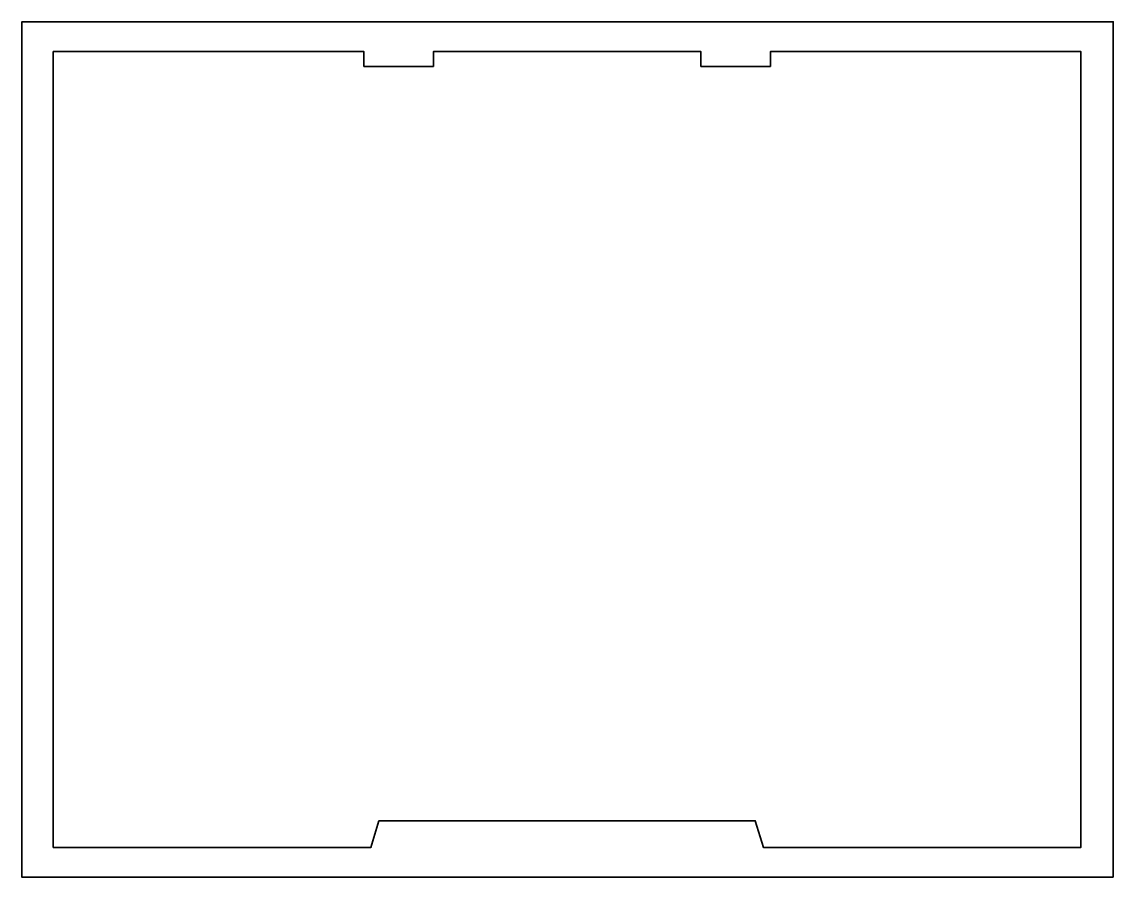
# Model space of a CAD drawing. Header units: millimetres. Extents: x -79 to 289, y 5 to 293.
import ezdxf

# ---------------------------------------------------------------- set-up
doc = ezdxf.new("R2010")
doc.units = ezdxf.units.MM
doc.header["$MEASUREMENT"] = 0
doc.layers.get('0').update_dxf_attribs({"lineweight": 0})
doc.layers.add('Safety', color=7, linetype='Continuous', lineweight=0)

msp = doc.modelspace()

# ---------------------------------------------------------------- linework, layer by layer
at = {"color": 250, "lineweight": 35, "true_color": 0x333333}
msp.add_lwpolyline([(41.68, 23.68), (38.96, 14.71), (-67.92, 14.71), (-67.92, 282.72), (36.6, 282.72), (36.6, 277.72), (50.99, 277.72), (58.79, 277.72), (59.99, 277.72), (59.99, 282.72), (150.01, 282.72), (150.01, 277.72), (151.21, 277.72), (159.01, 277.72), (173.4, 277.72), (173.4, 282.72), (277.92, 282.72), (277.92, 14.71), (171.04, 14.71), (168.32, 23.68)], close=True, dxfattribs=at)
at = {"layer": 'Safety', "color": 18, "lineweight": 35, "true_color": 0x000000}
msp.add_lwpolyline([(288.78, 4.67), (-78.52, 4.67), (-78.52, 292.72), (288.78, 292.72)], close=True, dxfattribs=at)

doc.saveas('drawing.dxf')
